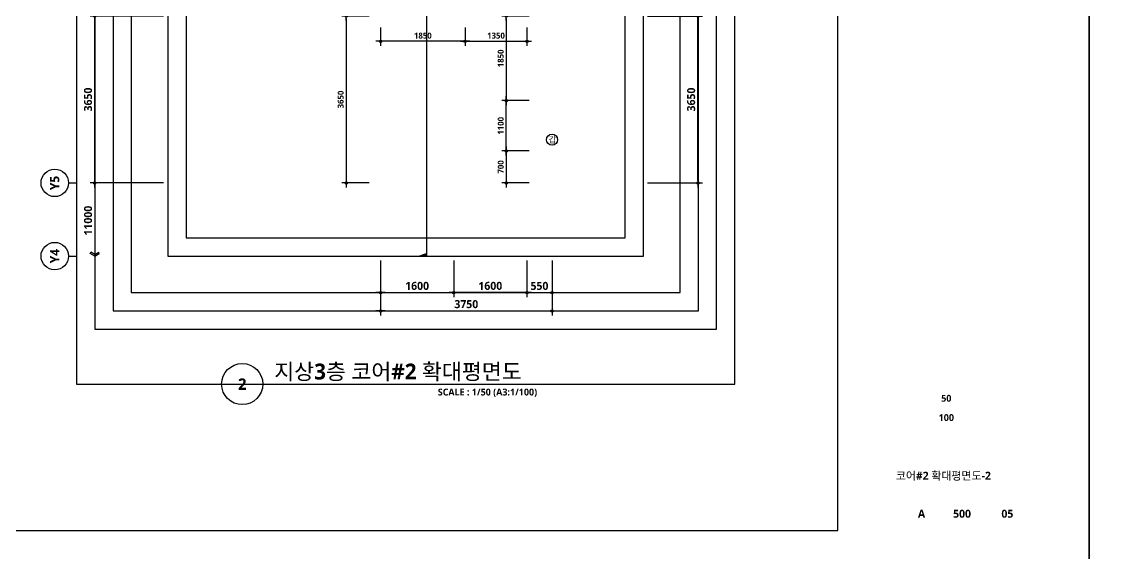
# Model space of a CAD drawing. Header units: millimetres. Extents: x -12482 to 126000, y 0 to 220200.
# Drawn here: x 60655 to 84500, y 30200 to 41825 of the extents above; entities that cross this region are included whole.
import ezdxf
from ezdxf.enums import TextEntityAlignment as Align

# ---------------------------------------------------------------- set-up
doc = ezdxf.new("R2010")
doc.units = ezdxf.units.MM
doc.header["$LTSCALE"] = 60
doc.layers.get('Defpoints').update_dxf_attribs({"color": 153})
for name, color, linetype in [('A-ANNO-DIM', 4, 'Continuous'), ('A-ANNO-SYMB', 7, 'Continuous'), ('A-ANNO-TEXT1', 7, 'Continuous'), ('A-ANNO-TITL', 7, 'Continuous'), ('A-ST-AXIS-BUB', 7, 'Continuous'), ('A-ST-AXIS-DIM', 7, 'Continuous'), ('AA-MKXX', 3, 'Continuous'), ('AA-XXXX-TXT1', 2, 'Continuous')]:
    doc.layers.add(name, color=color, linetype=linetype)
for name, color, linetype, plot in [('Defpoint', 161, 'Continuous', False), ('G(그리드1)', 185, 'Continuous', False), ('G(그리드2)', 235, 'Continuous', False)]:
    doc.layers.add(name, color=color, linetype=linetype, plot=plot)
doc.styles.add('2020음성 1차', font='NanumGothicBold.ttf')
doc.styles.add('SH_진천_나눔', font='')
doc.styles.get('SH_진천_나눔').set_extended_font_data('NanumGothic', bold=True)
doc.dimstyles.new('SHP 50', dxfattribs={"dimscale": 50, "dimtxt": 3.5, "dimasz": 1, "dimexe": 2, "dimexo": 2, "dimgap": 1, "dimtad": 1, "dimdec": 0, "dimzin": 0, "dimdsep": 46, "dimtxsty": 'SH_진천_나눔', "dimblk": 'DIMDOT', "dimcen": 0.09, "dimclrd": 256, "dimclre": 256, "dimclrt": 3, "dimadec": 0, "dimazin": 1, "dimtfac": 1, "dimtdec": 0, "dimtix": 1, "dimtmove": 2, "dimatfit": 0, "dimldrblk": 'DIMDOT', "dimfxl": 1, "dimtolj": 1, "dimtzin": 0, "dimlwd": -1, "dimlwe": -1, "dimarcsym": 0})
doc.dimstyles.new('SHP 50내부', dxfattribs={"dimscale": 50, "dimtxt": 2.6, "dimasz": 1, "dimexe": 2, "dimexo": 2, "dimgap": 1, "dimtad": 1, "dimdec": 0, "dimzin": 0, "dimdsep": 46, "dimtxsty": '2020음성 1차', "dimblk": 'DIMDOT', "dimcen": 0.09, "dimclrd": 256, "dimclre": 256, "dimclrt": 3, "dimadec": 0, "dimazin": 1, "dimtfac": 1, "dimtdec": 0, "dimtix": 1, "dimtmove": 2, "dimatfit": 0, "dimldrblk": 'DIMDOT', "dimfxl": 1, "dimtolj": 1, "dimtzin": 0, "dimlwd": -1, "dimlwe": -1, "dimarcsym": 0})

# ---------------------------------------------------------------- blocks, each defined once
blk = doc.blocks.new('*U13165')
at = {"layer": 'A-ANNO-TITL'}
blk.add_line((0, 0), (6250, 0), dxfattribs=at)
blk.add_circle((-450, 0), 450, dxfattribs=at)
at = {"layer": 'AA-XXXX-TXT1', "style": 'SH_진천_나눔'}
blk.add_attdef('DWG.TITLE', (250, 100), '', height=350, dxfattribs=at)
at = {"layer": 'AA-XXXX-TXT1', "color": 7, "style": 'SH_진천_나눔'}
blk.add_attdef('NO1', text='', height=300, dxfattribs=at).set_placement((-450, 0), align=Align.MIDDLE)
at = {"layer": 'AA-XXXX-TXT1', "style": 'SH_진천_나눔'}
blk.add_attdef('SCALE', text='', height=150, dxfattribs=at).set_placement((6000, -100), align=Align.TOP_RIGHT)
blk = doc.blocks.new('A-ST-AXIS-BUB-1')
at = {"layer": 'A-ST-AXIS-BUB'}
blk.add_line((0, 350), (0, 0), dxfattribs=at)
blk.add_circle((0, 950), 600, dxfattribs=at)
blk = doc.blocks.new('arrow1')
at = {"color": 0}
for p, q in [((0, 0), (0.29, 0.5)), ((0, 0), (0.29, -0.5)), ((0.16, 0), (0.41, 0.43)), ((0.16, 0), (0.41, -0.43)), ((0.29, 0.5), (0.41, 0.43)), ((0.29, -0.5), (0.41, -0.43))]:
    blk.add_line(p, q, dxfattribs=at)
blk = doc.blocks.new('DIMDOT')
at = {"color": 0}
blk.add_line((-2, 0), (2, 0), dxfattribs=at)
for radius in [0.5, 0.25]:
    blk.add_circle((0, 0), radius, dxfattribs=at)
blk = doc.blocks.new('*D17123')
at = {"layer": 'A-ST-AXIS-DIM'}
for p, q in [((63750, 41950), (62150, 41950)), ((62250, 38350), (62250, 41900)), ((63750, 38300), (62150, 38300))]:
    blk.add_line(p, q, dxfattribs=at)
at = {"layer": 'Defpoints', "color": 0}
for p in [(62250, 41950), (63850, 41950), (63850, 38300)]:
    blk.add_point(p, dxfattribs=at)
at = {"layer": 'A-ST-AXIS-DIM', "linetype": 'ByBlock', "xscale": 50, "yscale": 50, "zscale": 50}
for p, rotation in [((62250, 41950), 90), ((62250, 38300), 270)]:
    blk.add_blockref('DIMDOT', p, dxfattribs=dict(at, rotation=rotation))
at = {"layer": 'A-ST-AXIS-DIM', "color": 3, "insert": (62103, 40125), "char_height": 175, "attachment_point": 5, "rotation": 90, "style": 'SH_진천_나눔'}
blk.add_mtext('\\A1;3650', dxfattribs=at)
blk = doc.blocks.new('*D17852')
at = {"layer": 'A-ST-AXIS-DIM'}
for p, q in [((68500, 36600), (68500, 35400)), ((72250, 36600), (72250, 35400)), ((68550, 35500), (72200, 35500))]:
    blk.add_line(p, q, dxfattribs=at)
at = {"layer": 'Defpoints', "color": 0}
for p in [(68500, 36700), (72250, 36700), (72250, 35500)]:
    blk.add_point(p, dxfattribs=at)
at = {"layer": 'A-ST-AXIS-DIM', "linetype": 'ByBlock', "xscale": 50, "yscale": 50, "zscale": 50, "rotation": 180}
blk.add_blockref('DIMDOT', (68500, 35500), dxfattribs=at)
at = {"layer": 'A-ST-AXIS-DIM', "linetype": 'ByBlock', "xscale": 50, "yscale": 50, "zscale": 50}
blk.add_blockref('DIMDOT', (72250, 35500), dxfattribs=at)
at = {"layer": 'A-ST-AXIS-DIM', "color": 3, "insert": (70375, 35647), "char_height": 175, "attachment_point": 5, "style": 'SH_진천_나눔'}
blk.add_mtext('\\A1;3750', dxfattribs=at)
blk = doc.blocks.new('*D17913')
at = {"layer": 'A-ANNO-DIM'}
for p, q in [((71750, 41950), (71150, 41950)), ((71250, 41900), (71250, 40150)), ((71750, 40100), (71150, 40100))]:
    blk.add_line(p, q, dxfattribs=at)
at = {"layer": 'Defpoints', "color": 0}
for p in [(71850, 41950), (71250, 40100), (71850, 40100)]:
    blk.add_point(p, dxfattribs=at)
at = {"layer": 'A-ANNO-DIM', "linetype": 'ByBlock', "xscale": 50, "yscale": 50, "zscale": 50}
for p, rotation in [((71250, 41950), 90), ((71250, 40100), 270)]:
    blk.add_blockref('DIMDOT', p, dxfattribs=dict(at, rotation=rotation))
at = {"layer": 'A-ANNO-DIM', "color": 3, "insert": (71128, 41025), "char_height": 130, "attachment_point": 5, "rotation": 90, "style": '2020음성 1차'}
blk.add_mtext('\\A1;1850', dxfattribs=at)
blk = doc.blocks.new('갑종 TEXT100')
at = {"layer": 'A-ANNO-SYMB'}
blk.add_circle((0, 0), 243, dxfattribs=at)
at = {"layer": 'A-ANNO-TITL', "style": '2020음성 1차'}
blk.add_text('갑 ', height=266.7, dxfattribs=at).set_placement((67, 0), align=Align.MIDDLE_CENTER)
blk = doc.blocks.new('*D17914')
at = {"layer": 'A-ANNO-DIM'}
for p, q in [((71750, 40100), (71150, 40100)), ((71250, 39050), (71250, 40050)), ((71750, 39000), (71150, 39000))]:
    blk.add_line(p, q, dxfattribs=at)
at = {"layer": 'Defpoints', "color": 0}
for p in [(71250, 40100), (71850, 40100), (71850, 39000)]:
    blk.add_point(p, dxfattribs=at)
at = {"layer": 'A-ANNO-DIM', "linetype": 'ByBlock', "xscale": 50, "yscale": 50, "zscale": 50}
for p, rotation in [((71250, 40100), 90), ((71250, 39000), 270)]:
    blk.add_blockref('DIMDOT', p, dxfattribs=dict(at, rotation=rotation))
at = {"layer": 'A-ANNO-DIM', "color": 3, "insert": (71129, 39550), "char_height": 130, "attachment_point": 5, "rotation": 90, "style": '2020음성 1차'}
blk.add_mtext('\\A1;1100', dxfattribs=at)
blk = doc.blocks.new('*D17915')
at = {"layer": 'A-ANNO-DIM'}
for p, q in [((71750, 39000), (71150, 39000)), ((71250, 38950), (71250, 38350)), ((71750, 38300), (71150, 38300))]:
    blk.add_line(p, q, dxfattribs=at)
at = {"layer": 'Defpoints', "color": 0}
for p in [(71850, 39000), (71250, 38300), (71850, 38300)]:
    blk.add_point(p, dxfattribs=at)
at = {"layer": 'A-ANNO-DIM', "linetype": 'ByBlock', "xscale": 50, "yscale": 50, "zscale": 50}
for p, rotation in [((71250, 39000), 90), ((71250, 38300), 270)]:
    blk.add_blockref('DIMDOT', p, dxfattribs=dict(at, rotation=rotation))
at = {"layer": 'A-ANNO-DIM', "color": 3, "insert": (71129, 38650), "char_height": 130, "attachment_point": 5, "rotation": 90, "style": '2020음성 1차'}
blk.add_mtext('\\A1;700', dxfattribs=at)
blk = doc.blocks.new('*D18329')
at = {"layer": 'A-ST-AXIS-DIM'}
for p, q in [((74340, 41950), (75540, 41950)), ((75440, 38350), (75440, 41900)), ((74340, 38300), (75540, 38300))]:
    blk.add_line(p, q, dxfattribs=at)
at = {"layer": 'Defpoints', "color": 0}
for p in [(74240, 41950), (75440, 41950), (74240, 38300)]:
    blk.add_point(p, dxfattribs=at)
at = {"layer": 'A-ST-AXIS-DIM', "linetype": 'ByBlock', "xscale": 50, "yscale": 50, "zscale": 50}
for p, rotation in [((75440, 41950), 90), ((75440, 38300), 270)]:
    blk.add_blockref('DIMDOT', p, dxfattribs=dict(at, rotation=rotation))
at = {"layer": 'A-ST-AXIS-DIM', "color": 3, "insert": (75293, 40125), "char_height": 175, "attachment_point": 5, "rotation": 90, "style": 'SH_진천_나눔'}
blk.add_mtext('\\A1;3650', dxfattribs=at)
blk = doc.blocks.new('*D18663')
at = {"layer": 'A-ANNO-DIM'}
for p, q in [((68500, 41700), (68500, 41300)), ((70350, 41700), (70350, 41300)), ((70300, 41400), (68550, 41400))]:
    blk.add_line(p, q, dxfattribs=at)
at = {"layer": 'Defpoints', "color": 0}
for p in [(68500, 41800), (70350, 41800), (68500, 41400)]:
    blk.add_point(p, dxfattribs=at)
at = {"layer": 'A-ANNO-DIM', "linetype": 'ByBlock', "xscale": 50, "yscale": 50, "zscale": 50, "rotation": 180}
blk.add_blockref('DIMDOT', (68500, 41400), dxfattribs=at)
at = {"layer": 'A-ANNO-DIM', "linetype": 'ByBlock', "xscale": 50, "yscale": 50, "zscale": 50}
blk.add_blockref('DIMDOT', (70350, 41400), dxfattribs=at)
at = {"layer": 'A-ANNO-DIM', "color": 3, "insert": (69425, 41522), "char_height": 130, "attachment_point": 5, "style": '2020음성 1차'}
blk.add_mtext('\\A1;1850', dxfattribs=at)
blk = doc.blocks.new('*D20168')
at = {"layer": 'A-ANNO-DIM'}
for p, q in [((70350, 41700), (70350, 41300)), ((71700, 41700), (71700, 41300)), ((70400, 41400), (71650, 41400))]:
    blk.add_line(p, q, dxfattribs=at)
at = {"layer": 'Defpoints', "color": 0}
for p in [(70350, 41800), (71700, 41800), (71700, 41400)]:
    blk.add_point(p, dxfattribs=at)
at = {"layer": 'A-ANNO-DIM', "linetype": 'ByBlock', "xscale": 50, "yscale": 50, "zscale": 50, "rotation": 180}
blk.add_blockref('DIMDOT', (70350, 41400), dxfattribs=at)
at = {"layer": 'A-ANNO-DIM', "linetype": 'ByBlock', "xscale": 50, "yscale": 50, "zscale": 50}
blk.add_blockref('DIMDOT', (71700, 41400), dxfattribs=at)
at = {"layer": 'A-ANNO-DIM', "color": 3, "insert": (71025, 41522), "char_height": 130, "attachment_point": 5, "style": '2020음성 1차'}
blk.add_mtext('\\A1;1350', dxfattribs=at)
blk = doc.blocks.new('*D20185')
at = {"layer": 'A-ST-AXIS-DIM'}
for p, q in [((68500, 36600), (68500, 35800)), ((70100, 36600), (70100, 35800)), ((68550, 35900), (70050, 35900))]:
    blk.add_line(p, q, dxfattribs=at)
at = {"layer": 'Defpoints', "color": 0}
for p in [(68500, 36700), (70100, 36700), (70100, 35900)]:
    blk.add_point(p, dxfattribs=at)
at = {"layer": 'A-ST-AXIS-DIM', "linetype": 'ByBlock', "xscale": 50, "yscale": 50, "zscale": 50, "rotation": 180}
blk.add_blockref('DIMDOT', (68500, 35900), dxfattribs=at)
at = {"layer": 'A-ST-AXIS-DIM', "linetype": 'ByBlock', "xscale": 50, "yscale": 50, "zscale": 50}
blk.add_blockref('DIMDOT', (70100, 35900), dxfattribs=at)
at = {"layer": 'A-ST-AXIS-DIM', "color": 3, "insert": (69300, 36047), "char_height": 175, "attachment_point": 5, "style": 'SH_진천_나눔'}
blk.add_mtext('\\A1;1600', dxfattribs=at)
blk = doc.blocks.new('*D20186')
at = {"layer": 'A-ST-AXIS-DIM'}
for p, q in [((70100, 36600), (70100, 35800)), ((71700, 36600), (71700, 35800)), ((71650, 35900), (70150, 35900))]:
    blk.add_line(p, q, dxfattribs=at)
at = {"layer": 'Defpoints', "color": 0}
for p in [(70100, 36700), (71700, 36700), (70100, 35900)]:
    blk.add_point(p, dxfattribs=at)
at = {"layer": 'A-ST-AXIS-DIM', "linetype": 'ByBlock', "xscale": 50, "yscale": 50, "zscale": 50, "rotation": 180}
blk.add_blockref('DIMDOT', (70100, 35900), dxfattribs=at)
at = {"layer": 'A-ST-AXIS-DIM', "linetype": 'ByBlock', "xscale": 50, "yscale": 50, "zscale": 50}
blk.add_blockref('DIMDOT', (71700, 35900), dxfattribs=at)
at = {"layer": 'A-ST-AXIS-DIM', "color": 3, "insert": (70900, 36047), "char_height": 175, "attachment_point": 5, "style": 'SH_진천_나눔'}
blk.add_mtext('\\A1;1600', dxfattribs=at)
blk = doc.blocks.new('*D20187')
at = {"layer": 'A-ST-AXIS-DIM'}
for p, q in [((71700, 36600), (71700, 35800)), ((72250, 36600), (72250, 35800)), ((71750, 35900), (72200, 35900))]:
    blk.add_line(p, q, dxfattribs=at)
at = {"layer": 'Defpoints', "color": 0}
for p in [(71700, 36700), (72250, 36700), (72250, 35900)]:
    blk.add_point(p, dxfattribs=at)
at = {"layer": 'A-ST-AXIS-DIM', "linetype": 'ByBlock', "xscale": 50, "yscale": 50, "zscale": 50, "rotation": 180}
blk.add_blockref('DIMDOT', (71700, 35900), dxfattribs=at)
at = {"layer": 'A-ST-AXIS-DIM', "linetype": 'ByBlock', "xscale": 50, "yscale": 50, "zscale": 50}
blk.add_blockref('DIMDOT', (72250, 35900), dxfattribs=at)
at = {"layer": 'A-ST-AXIS-DIM', "color": 3, "insert": (71975, 36046), "char_height": 175, "attachment_point": 5, "style": 'SH_진천_나눔'}
blk.add_mtext('\\A1;550', dxfattribs=at)
blk = doc.blocks.new('*D20198')
at = {"layer": 'A-ANNO-DIM'}
for p, q in [((68250, 41950), (67650, 41950)), ((67750, 41900), (67750, 38350)), ((68250, 38300), (67650, 38300))]:
    blk.add_line(p, q, dxfattribs=at)
at = {"layer": 'Defpoints', "color": 0}
for p in [(68350, 41950), (67750, 38300), (68350, 38300)]:
    blk.add_point(p, dxfattribs=at)
at = {"layer": 'A-ANNO-DIM', "linetype": 'ByBlock', "xscale": 50, "yscale": 50, "zscale": 50}
for p, rotation in [((67750, 41950), 90), ((67750, 38300), 270)]:
    blk.add_blockref('DIMDOT', p, dxfattribs=dict(at, rotation=rotation))
at = {"layer": 'A-ANNO-DIM', "color": 3, "insert": (67628, 40125), "char_height": 130, "attachment_point": 5, "rotation": 90, "style": '2020음성 1차'}
blk.add_mtext('\\A1;3650', dxfattribs=at)

msp = doc.modelspace()

# ---------------------------------------------------------------- hatches: boundary and pattern name
at = {"layer": 'AA-MKXX'}
msp.add_hatch(color=256, dxfattribs=at).paths.add_polyline_path([(69311.5, 36700), (69511.5, 36770), (69511.5, 36700)])

# ---------------------------------------------------------------- linework, layer by layer
at = {"layer": 'A-ST-AXIS-DIM'}
for p, q in [((63550, 38300), (62150, 38300)), ((62250, 38250), (62250, 36700))]:
    msp.add_line(p, q, dxfattribs=at)
at = {"layer": 'AA-MKXX'}
msp.add_lwpolyline([(69511.5, 36700), (69511.5, 44550), (70711.5, 44550), (70711.5, 52400)], dxfattribs=at)
at = {"layer": 'Defpoint'}
for points in [[(42000, 59400), (84000, 59400), (84000, 29700), (42000, 29700)], [(84000, 59400), (126000, 59400), (126000, 29700), (84000, 29700)], [(43000, 30700), (78500, 30700), (78500, 58400), (43000, 58400)]]:
    msp.add_lwpolyline(points, close=True, dxfattribs=at)
at = {"layer": 'G(그리드1)'}
for points in [[(76250, 55200), (61850, 55200), (61850, 33900), (76250, 33900)], [(75850, 54800), (62250, 54800), (62250, 35100), (75850, 35100)], [(75450, 54400), (62650, 54400), (62650, 35500), (75450, 35500)], [(75050, 54000), (63050, 54000), (63050, 35900), (75050, 35900)], [(74250, 52800), (63850, 52800), (63850, 36700), (74250, 36700)]]:
    msp.add_lwpolyline(points, close=True, dxfattribs=at)
at = {"layer": 'G(그리드2)'}
msp.add_lwpolyline([(73850, 52400), (64250, 52400), (64250, 37100), (73850, 37100)], close=True, dxfattribs=at)

# ---------------------------------------------------------------- block references
at = {"xscale": 0.5, "yscale": 0.5, "zscale": 0.5}
msp.add_blockref('갑종 TEXT100', (72251.5, 39245.6), dxfattribs=at)
ref = msp.add_blockref('*U13165', (65925, 33900))
ref.add_attrib('SCALE', 'SCALE : 1/50 (A3:1/100)', dxfattribs={"layer": 'A-ANNO-TITL', "height": 150, "style": 'SH_진천_나눔'}).set_placement((71925, 33800), align=Align.TOP_RIGHT)
ref.add_attrib('DWG.TITLE', '지상3층 코어#2 확대평면도', (66175, 34000), dxfattribs={"layer": 'A-ANNO-TITL', "height": 347.908, "style": 'SH_진천_나눔'})
ref.add_attrib('NO1', '2', dxfattribs={"layer": 'A-ANNO-TITL', "color": 7, "height": 250, "style": 'SH_진천_나눔'}).set_placement((65475, 33900), align=Align.MIDDLE)
at = {"layer": 'A-ST-AXIS-BUB', "xscale": 0.5, "yscale": 0.5, "zscale": 0.5, "rotation": 90}
for p in [(61850, 38300), (61850, 36700)]:
    msp.add_blockref('A-ST-AXIS-BUB-1', p, dxfattribs=at)
at = {"layer": 'A-ST-AXIS-DIM'}
for name, p, xscale, yscale, zscale, rotation in [('DIMDOT', (62250, 38300), 50, 50, 50, 90), ('arrow1', (62250, 36700), -200, 200, 200, 269.9999999999856)]:
    msp.add_blockref(name, p, dxfattribs=dict(at, xscale=xscale, yscale=yscale, zscale=zscale, rotation=rotation))

# ---------------------------------------------------------------- texts
at = {"layer": 'A-ANNO-TEXT1', "style": 'SH_진천_나눔'}
for s, p in [('Y5', (61375, 38300)), ('Y4', (61375, 36700))]:
    msp.add_text(s, height=200, rotation=90, dxfattribs=at).set_placement(p, align=Align.MIDDLE_CENTER)
at = {"layer": 'A-ANNO-TITL', "style": 'SH_진천_나눔'}
for s, height, p in [('50', 150, (80872.6, 33588.9)), ('100', 150, (80872.6, 33166.7)), (' 코어#2 확대평면도-2', 175, (80778.4, 31898.6)), ('A', 175, (80331.3, 31063.5)), ('500', 175, (81216.8, 31063.5)), ('05', 175, (82207.9, 31063.5))]:
    msp.add_text(s, height=height, dxfattribs=at).set_placement(p, align=Align.MIDDLE)
at = {"layer": 'A-ST-AXIS-DIM', "color": 3, "insert": (62104, 37475), "char_height": 175, "attachment_point": 5, "rotation": 90, "style": 'SH_진천_나눔'}
msp.add_mtext('\\A1;11000', dxfattribs=at)

# ---------------------------------------------------------------- dimensions: what is measured, and where the dimension line sits
at = {"layer": 'A-ANNO-DIM'}
for base, p1, p2, angle, picture, middle in [((67750, 38300, 103000), (68350, 41950, 103000), (68350, 38300, 103000), 270, '*D20198', (67628.3, 40125, 103000)), ((71250, 40100, 103000), (71850, 41950, 103000), (71850, 40100, 103000), 270, '*D17913', (71128.3, 41025, 103000)), ((68500, 41400, 103000), (70350, 41800, 103000), (68500, 41800, 103000), 180, '*D18663', (69425, 41521.7, 103000)), ((71250, 40100, 103000), (71850, 39000, 103000), (71850, 40100, 103000), 90, '*D17914', (71128.7, 39550, 103000)), ((71250, 38300, 103000), (71850, 39000, 103000), (71850, 38300, 103000), 270, '*D17915', (71128.7, 38650, 103000))]:
    dim = msp.add_linear_dim(base=base, p1=p1, p2=p2, angle=angle, dimstyle='SHP 50내부', override={"dimtxsty": '2020음성 1차', "dimldrblk": 'DIMDOT'}, dxfattribs=at)
    dim.commit()
    dim.dimension.update_dxf_attribs({"geometry": picture, "text_midpoint": middle})
dim = msp.add_linear_dim(base=(71700, 41400, 103000), p1=(70350, 41800, 103000), p2=(71700, 41800, 103000), dimstyle='SHP 50내부', override={"dimtxsty": '2020음성 1차', "dimldrblk": 'DIMDOT'}, dxfattribs=at)
dim.commit()
dim.dimension.update_dxf_attribs({"geometry": '*D20168', "text_midpoint": (71025, 41521.7, 103000)})
at = {"layer": 'A-ST-AXIS-DIM'}
for base, p1, p2, angle, picture, middle in [((62250, 41950), (63850, 38300), (63850, 41950), 90, '*D17123', (62103.4, 40125)), ((70100, 35900), (71700, 36700), (70100, 36700), 180, '*D20186', (70900, 36046.6))]:
    dim = msp.add_linear_dim(base=base, p1=p1, p2=p2, angle=angle, dimstyle='SHP 50', dxfattribs=at)
    dim.commit()
    dim.dimension.update_dxf_attribs({"geometry": picture, "text_midpoint": middle})
dim = msp.add_linear_dim(base=(75440, 41950), p1=(74240, 38300), p2=(74240, 41950), angle=270, dimstyle='SHP 50', override={"dimtxsty": 'SH_진천_나눔', "dimldrblk": 'DIMDOT'}, dxfattribs=at)
dim.commit()
dim.dimension.update_dxf_attribs({"geometry": '*D18329', "text_midpoint": (75293.4, 40125)})
for base, p1, p2, picture, middle in [((72250, 35500), (68500, 36700), (72250, 36700), '*D17852', (70375, 35646.6)), ((70100, 35900), (68500, 36700), (70100, 36700), '*D20185', (69300, 36046.6)), ((72250, 35900), (71700, 36700), (72250, 36700), '*D20187', (71975, 36046.2))]:
    dim = msp.add_linear_dim(base=base, p1=p1, p2=p2, dimstyle='SHP 50', dxfattribs=at)
    dim.commit()
    dim.dimension.update_dxf_attribs({"geometry": picture, "text_midpoint": middle})

doc.saveas('drawing.dxf')
